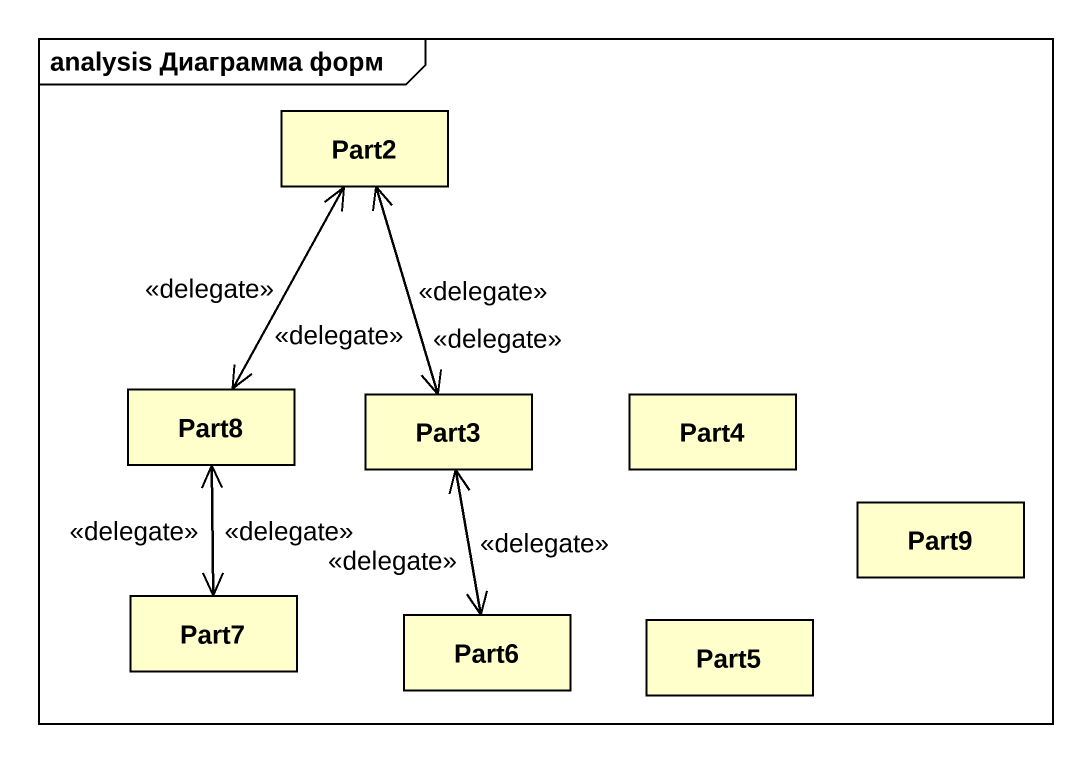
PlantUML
@startuml
mainframe analysis Диаграмма форм
rectangle Part2
rectangle Part8
rectangle Part3
rectangle Part4
rectangle Part9
rectangle Part7
rectangle Part6
rectangle Part5
Part2 --> Part8 : <<delegate>>
Part2 --> Part3 : <<delegate>>
Part8 -up-> Part2 : <<delegate>>
Part8 --> Part7 : <<delegate>>
Part3 -up-> Part2 : <<delegate>>
Part3 --> Part6 : <<delegate>>
Part7 -up-> Part8 : <<delegate>>
Part6 -up-> Part3 : <<delegate>>
@enduml
